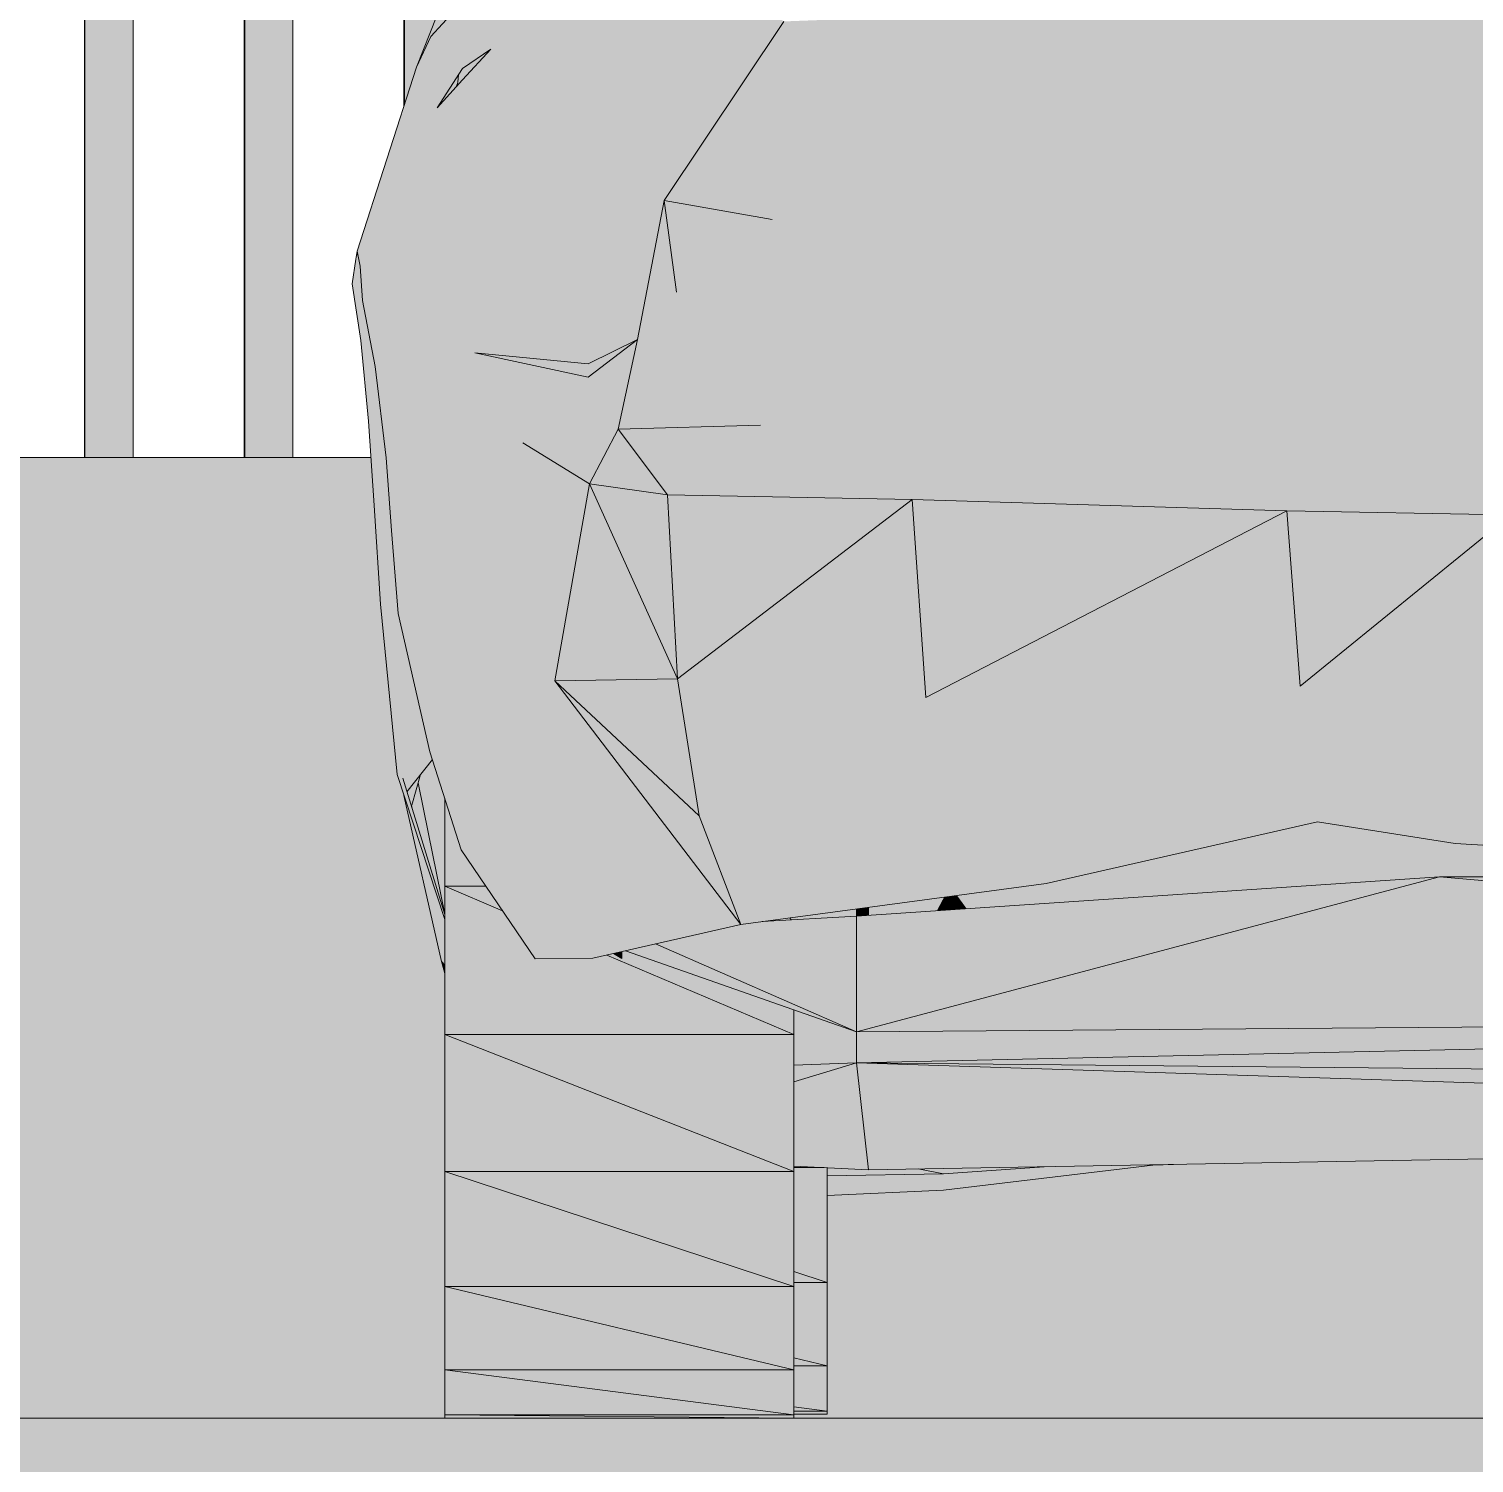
# Model space of a CAD drawing. Header units: millimetres. Extents: x 365175 to 2667127, y -330297 to -162108.
# Drawn here: x 2308811 to 2309713, y -323962 to -323066 of the extents above; entities that cross this region are included whole.
import ezdxf

# ---------------------------------------------------------------- set-up
doc = ezdxf.new("R2010")
doc.units = ezdxf.units.MM
doc.header["$MEASUREMENT"] = 0
for name, color, linetype in [('Cars', 7, 'Continuous'), ('Structure - Murs extérieurs', 7, 'Continuous'), ('TopoAlt', 7, 'Continuous')]:
    doc.layers.add(name, color=color, linetype=linetype)

# ---------------------------------------------------------------- blocks, each defined once
blk = doc.blocks.new('Élément de coupe_1405_4', base_point=(2775447.68, -323933.55))
at = {"layer": 'TopoAlt', "linetype": 'Continuous', "lineweight": 0, "true_color": 0x000000}
for points in [[(2308530.83, -323649.33), (2308512.3, -323690.08), (2308512.3, -323933.55), (2309070.42, -323933.55), (2309070.42, -323655.81), (2309068.34, -323648.32), (2309044.9, -323544.66), (2309044.89, -323544.48), (2309040.66, -323531.62), (2309030.31, -323425.05), (2309026.25, -323363.54), (2309024.2, -323333.55), (2308572.63, -323333.55), (2308569.77, -323373.13), (2308565.25, -323431.31), (2308553.45, -323532.65), (2308552.53, -323535.32), (2308556.29, -323545.46)], [(2309053.71, -323536.85), (2309060.13, -323568.54), (2309070.35, -323618.79), (2309070.42, -323619.04), (2309070.42, -323546.43), (2309062.66, -323522.1), (2309055.17, -323531.61)], [(2309288.42, -323931.14), (2309288.42, -323933.55), (2310695.36, -323933.55), (2310695.36, -323931.14), (2310683.28, -323931.14), (2310683.28, -323795.45), (2310609.58, -323791.95), (2310478.73, -323776.13), (2310317.65, -323769.71), (2309996.35, -323769.9), (2309975.27, -323770.15), (2309806.95, -323770.19), (2309525.61, -323775.12), (2309512.81, -323775.57), (2309381.96, -323791.23), (2309309.31, -323794.6), (2309309.31, -323931.14)], [(2309309.31, -323931.14), (2309288.42, -323931.14), (2309288.42, -323933.55), (2310315.18, -323933.55), (2310291.35, -323919.92), (2310207.63, -323894.06), (2310042.08, -323858.72), (2309983.08, -323835), (2309963.13, -323834.13), (2309962.72, -323833.77), (2309834.15, -323770.18), (2309806.95, -323770.19), (2309525.61, -323775.12), (2309512.81, -323775.57), (2309381.96, -323791.23), (2309309.31, -323794.6)], [(2308938.51, -323933.55), (2309070.42, -323933.55), (2309070.42, -323867.67)]]:
    blk.add_hatch(color=18, dxfattribs=at).paths.add_polyline_path(points)
at = {"layer": 'TopoAlt', "color": 190, "linetype": 'Continuous', "lineweight": 5, "true_color": 0x8002ff}
blk.add_line((2309024.2, -323333.55), (2308572.63, -323333.55), dxfattribs=at)
blk = doc.blocks.new('Élément de coupe_1455_4', base_point=(2775447.68, -323933.55))
at = {"layer": 'Structure - Murs extérieurs', "linetype": 'Continuous', "lineweight": 0, "true_color": 0x000000}
for points in [[(2306310.59, -323933.55), (2306310.59, -324033.55), (2311122.13, -324033.55), (2311122.13, -323933.55)], [(2308664.57, -324018.37), (2308650.46, -324033.55), (2310518.78, -324033.55), (2310524.75, -323935.06), (2310524.52, -323933.55), (2308803.71, -323933.55), (2308758.68, -323952.55)]]:
    blk.add_hatch(color=18, dxfattribs=at).paths.add_polyline_path(points)
at = {"layer": 'Structure - Murs extérieurs', "color": 7, "linetype": 'Continuous', "lineweight": 5}
for p, q in [((2309070.42, -323933.55), (2308512.3, -323933.55)), ((2310695.36, -323933.55), (2309288.42, -323933.55))]:
    blk.add_line(p, q, dxfattribs=at)
blk = doc.blocks.new('Élément de coupe_1475_4', base_point=(2775447.68, -323933.55))
at = {"linetype": 'Continuous', "lineweight": 0, "true_color": 0x000000}
for points in [[(2309045.14, -322353.55), (2309044.81, -322353.55), (2309044.81, -322715.13), (2309045.14, -322715.15)], [(2309045.14, -322353.55), (2309044.81, -322353.55), (2309044.81, -322715.13), (2309045.14, -322715.15)], [(2309075.14, -322353.55), (2309045.14, -322353.55), (2309045.14, -322715.15), (2309071.34, -322716.47), (2309071.71, -322717.18), (2309071.8, -322717.36), (2309075.14, -322717.56)], [(2309044.81, -323114.32), (2309045.14, -323113.3), (2309045.14, -322866.51), (2309044.81, -322866.37)], [(2309044.81, -323114.32), (2309045.14, -323113.3), (2309045.14, -322866.51), (2309044.81, -322866.37)], [(2309045.14, -322866.51), (2309045.14, -323113.3), (2309052.69, -323089.79), (2309065.94, -323056.19), (2309075.14, -322974.73), (2309075.14, -322876.39), (2309069.66, -322876.9)]]:
    blk.add_hatch(color=18, dxfattribs=at).paths.add_polyline_path(points)
at = {"color": 18, "linetype": 'Continuous', "lineweight": 5, "true_color": 0x330000}
for p, q in [((2309044.81, -322353.55), (2309045.14, -322353.55)), ((2309044.81, -322715.13), (2309044.81, -322353.55)), ((2309045.14, -322353.55), (2309075.14, -322353.55)), ((2309045.14, -322715.15), (2309045.14, -322353.55)), ((2309075.14, -322717.56), (2309075.14, -322353.55)), ((2309044.81, -323114.32), (2309044.81, -322866.37)), ((2309045.14, -323113.3), (2309045.14, -322866.51)), ((2309075.14, -322974.73), (2309075.14, -322876.39))]:
    blk.add_line(p, q, dxfattribs=at)
blk = doc.blocks.new('Élément de coupe_1476_4', base_point=(2775447.68, -323933.55))
at = {"linetype": 'Continuous', "lineweight": 0, "true_color": 0x000000}
for points in [[(2308945.38, -322353.55), (2308945.06, -322353.55), (2308945.06, -322717.06), (2308945.38, -322717.03)], [(2308945.38, -322353.55), (2308945.06, -322353.55), (2308945.06, -322717.06), (2308945.38, -322717.03)], [(2308975.38, -322353.55), (2308945.38, -322353.55), (2308945.38, -322717.03), (2308975.38, -322713.75)], [(2308945.38, -322829.54), (2308945.06, -322829.44), (2308945.06, -323333.55), (2308945.38, -323333.55)], [(2308945.38, -322829.54), (2308945.06, -322829.44), (2308945.06, -323333.55), (2308945.38, -323333.55)], [(2308975.38, -322838.53), (2308945.38, -322829.54), (2308945.38, -323333.55), (2308975.38, -323333.55)]]:
    blk.add_hatch(color=18, dxfattribs=at).paths.add_polyline_path(points)
at = {"color": 18, "linetype": 'Continuous', "lineweight": 5, "true_color": 0x330000}
for p, q in [((2308945.06, -322353.55), (2308945.38, -322353.55)), ((2308945.06, -322717.06), (2308945.06, -322353.55)), ((2308945.38, -322353.55), (2308975.38, -322353.55)), ((2308945.38, -322717.03), (2308945.38, -322353.55)), ((2308975.38, -322713.75), (2308975.38, -322353.55)), ((2308945.06, -323333.55), (2308945.06, -322829.44)), ((2308945.38, -323333.55), (2308945.38, -322829.54)), ((2308975.38, -323333.55), (2308975.38, -322838.53))]:
    blk.add_line(p, q, dxfattribs=at)
blk = doc.blocks.new('Élément de coupe_1477_4', base_point=(2775447.68, -323933.55))
at = {"linetype": 'Continuous', "lineweight": 0, "true_color": 0x000000}
for points in [[(2308845.3, -322353.55), (2308845.3, -323333.55), (2308845.63, -323333.55), (2308845.63, -322353.55)], [(2308845.3, -322353.55), (2308845.3, -323333.55), (2308845.63, -323333.55), (2308845.63, -322353.55)], [(2308845.63, -322353.55), (2308845.63, -323333.55), (2308875.63, -323333.55), (2308875.63, -322353.55)]]:
    blk.add_hatch(color=18, dxfattribs=at).paths.add_polyline_path(points)
at = {"color": 18, "linetype": 'Continuous', "lineweight": 5, "true_color": 0x330000}
for p, q in [((2308845.3, -322353.55), (2308845.63, -322353.55)), ((2308845.3, -323333.55), (2308845.3, -322353.55)), ((2308845.63, -322353.55), (2308875.63, -322353.55)), ((2308845.63, -323333.55), (2308845.63, -322353.55)), ((2308875.63, -323333.55), (2308875.63, -322353.55))]:
    blk.add_line(p, q, dxfattribs=at)
blk = doc.blocks.new('Élément de coupe_1486_4', base_point=(2775447.68, -323933.55))
at = {"layer": 'Cars', "linetype": 'Continuous', "lineweight": 0, "true_color": 0x000000}
for points in [[(2309087.72, -323000.89), (2309052.69, -323089.79), (2309061.65, -323070.49), (2309126.36, -322999.31)], [(2309087.72, -323000.89), (2309052.69, -323089.79), (2309061.65, -323070.49), (2309126.36, -322999.31)], [(2309126.36, -322999.31), (2309061.65, -323070.49), (2309146.77, -323033.15)], [(2309126.36, -322999.31), (2309061.65, -323070.49), (2309146.77, -323033.15)], [(2309224.32, -323022.93), (2309146.77, -323033.15), (2309130.25, -323076.23)], [(2309224.32, -323022.93), (2309146.77, -323033.15), (2309130.25, -323076.23)], [(2309170.49, -323111.3), (2309224.32, -323022.93), (2309130.25, -323076.23)], [(2309170.49, -323111.3), (2309224.32, -323022.93), (2309130.25, -323076.23)], [(2309207.49, -323172.99), (2309224.32, -323022.93), (2309170.49, -323111.3)], [(2309207.49, -323172.99), (2309224.32, -323022.93), (2309170.49, -323111.3)], [(2309224.32, -323022.93), (2309207.49, -323172.99), (2309282.27, -323061.14)], [(2309224.32, -323022.93), (2309207.49, -323172.99), (2309282.27, -323061.14)], [(2309099.14, -323078.57), (2309146.77, -323033.15), (2309061.65, -323070.49)], [(2309099.14, -323078.57), (2309146.77, -323033.15), (2309061.65, -323070.49)], [(2309099.14, -323078.57), (2309130.25, -323076.23), (2309146.77, -323033.15)], [(2309099.14, -323078.57), (2309130.25, -323076.23), (2309146.77, -323033.15)], [(2309995.77, -323033.72), (2309282.27, -323061.14), (2309995.77, -323160.98)], [(2309995.77, -323033.72), (2309282.27, -323061.14), (2309995.77, -323160.98)], [(2309274.97, -323184.91), (2309282.27, -323061.14), (2309207.49, -323172.99)], [(2309274.97, -323184.91), (2309282.27, -323061.14), (2309207.49, -323172.99)], [(2309274.97, -323184.91), (2309995.77, -323160.98), (2309282.27, -323061.14)], [(2309274.97, -323184.91), (2309995.77, -323160.98), (2309282.27, -323061.14)], [(2309061.65, -323070.49), (2309052.69, -323089.79), (2309015.76, -323204.71)], [(2309061.65, -323070.49), (2309052.69, -323089.79), (2309015.76, -323204.71)], [(2309017.56, -323213.97), (2309061.65, -323070.49), (2309015.76, -323204.71)], [(2309017.56, -323213.97), (2309061.65, -323070.49), (2309015.76, -323204.71)], [(2309018.95, -323235.43), (2309061.65, -323070.49), (2309017.56, -323213.97)], [(2309018.95, -323235.43), (2309061.65, -323070.49), (2309017.56, -323213.97)], [(2309018.95, -323235.43), (2309065.6, -323115.17), (2309061.65, -323070.49)], [(2309018.95, -323235.43), (2309065.6, -323115.17), (2309061.65, -323070.49)], [(2309065.6, -323115.17), (2309081.5, -323090.51), (2309061.65, -323070.49)], [(2309065.6, -323115.17), (2309081.5, -323090.51), (2309061.65, -323070.49)], [(2309081.5, -323090.51), (2309099.14, -323078.57), (2309061.65, -323070.49)], [(2309081.5, -323090.51), (2309099.14, -323078.57), (2309061.65, -323070.49)], [(2309170.49, -323111.3), (2309130.25, -323076.23), (2309055.88, -323200.89)], [(2309170.49, -323111.3), (2309130.25, -323076.23), (2309055.88, -323200.89)], [(2309055.88, -323200.89), (2309130.25, -323076.23), (2309058.01, -323157.61)], [(2309055.88, -323200.89), (2309130.25, -323076.23), (2309058.01, -323157.61)], [(2309065.6, -323115.17), (2309058.01, -323157.61), (2309130.25, -323076.23)], [(2309065.6, -323115.17), (2309058.01, -323157.61), (2309130.25, -323076.23)], [(2309065.6, -323115.17), (2309130.25, -323076.23), (2309081.5, -323097.65)], [(2309065.6, -323115.17), (2309130.25, -323076.23), (2309081.5, -323097.65)], [(2309077.92, -323101.6), (2309081.5, -323097.65), (2309099.14, -323078.57), (2309081.5, -323090.51), (2309078.9, -323094.55), (2309078.47, -323099.05)], [(2309077.92, -323101.6), (2309081.5, -323097.65), (2309099.14, -323078.57), (2309081.5, -323090.51), (2309078.9, -323094.55), (2309078.47, -323099.05)], [(2309099.14, -323078.57), (2309081.5, -323097.65), (2309130.25, -323076.23)], [(2309099.14, -323078.57), (2309081.5, -323097.65), (2309130.25, -323076.23)], [(2309065.6, -323115.17), (2309076.73, -323102.91), (2309078.47, -323099.05), (2309078.9, -323094.55)], [(2309065.6, -323115.17), (2309076.73, -323102.91), (2309078.47, -323099.05), (2309078.9, -323094.55)], [(2309076.73, -323102.91), (2309077.92, -323101.6), (2309078.47, -323099.05)], [(2309076.73, -323102.91), (2309077.92, -323101.6), (2309078.47, -323099.05)], [(2309018.95, -323235.43), (2309026.83, -323276.65), (2309065.6, -323115.17)], [(2309018.95, -323235.43), (2309026.83, -323276.65), (2309065.6, -323115.17)], [(2309065.6, -323115.17), (2309026.83, -323276.65), (2309058.01, -323157.61)], [(2309065.6, -323115.17), (2309026.83, -323276.65), (2309058.01, -323157.61)], [(2309055.88, -323200.89), (2309089.11, -323268.15), (2309170.49, -323111.3)], [(2309055.88, -323200.89), (2309089.11, -323268.15), (2309170.49, -323111.3)], [(2309207.49, -323172.99), (2309170.49, -323111.3), (2309089.11, -323268.15)], [(2309207.49, -323172.99), (2309170.49, -323111.3), (2309089.11, -323268.15)], [(2309055.88, -323200.89), (2309058.01, -323157.61), (2309026.83, -323276.65)], [(2309055.88, -323200.89), (2309058.01, -323157.61), (2309026.83, -323276.65)], [(2309997.92, -323317.22), (2309995.77, -323160.98), (2309267.62, -323313.24)], [(2309997.92, -323317.22), (2309995.77, -323160.98), (2309267.62, -323313.24)], [(2309267.62, -323313.24), (2309995.77, -323160.98), (2309274.97, -323184.91)], [(2309267.62, -323313.24), (2309995.77, -323160.98), (2309274.97, -323184.91)], [(2309089.11, -323268.15), (2309159.98, -323274.94), (2309207.49, -323172.99)], [(2309089.11, -323268.15), (2309159.98, -323274.94), (2309207.49, -323172.99)], [(2309159.98, -323274.94), (2309190.78, -323259.88), (2309207.49, -323172.99)], [(2309159.98, -323274.94), (2309190.78, -323259.88), (2309207.49, -323172.99)], [(2309215.08, -323230.17), (2309207.49, -323172.99), (2309190.78, -323259.88)], [(2309215.08, -323230.17), (2309207.49, -323172.99), (2309190.78, -323259.88)], [(2309207.49, -323172.99), (2309215.08, -323230.17), (2309274.97, -323184.91)], [(2309207.49, -323172.99), (2309215.08, -323230.17), (2309274.97, -323184.91)], [(2309267.62, -323313.24), (2309274.97, -323184.91), (2309215.08, -323230.17)], [(2309267.62, -323313.24), (2309274.97, -323184.91), (2309215.08, -323230.17)], [(2309012.56, -323225.08), (2309016.89, -323210.5), (2309016.02, -323206.03), (2309014.88, -323209.63)], [(2309012.56, -323225.08), (2309016.89, -323210.5), (2309016.02, -323206.03), (2309014.88, -323209.63)], [(2309014.88, -323209.63), (2309016.02, -323206.03), (2309015.76, -323204.71)], [(2309014.88, -323209.63), (2309016.02, -323206.03), (2309015.76, -323204.71)], [(2309033.69, -323333.73), (2309055.88, -323200.89), (2309026.83, -323276.65)], [(2309033.69, -323333.73), (2309055.88, -323200.89), (2309026.83, -323276.65)], [(2309033.69, -323333.73), (2309056.11, -323316.03), (2309055.88, -323200.89)], [(2309033.69, -323333.73), (2309056.11, -323316.03), (2309055.88, -323200.89)], [(2309089.11, -323268.15), (2309055.88, -323200.89), (2309056.11, -323316.03)], [(2309089.11, -323268.15), (2309055.88, -323200.89), (2309056.11, -323316.03)], [(2309016.89, -323210.5), (2309012.56, -323225.08), (2309017.75, -323216.84), (2309017.56, -323213.97)], [(2309016.89, -323210.5), (2309012.56, -323225.08), (2309017.75, -323216.84), (2309017.56, -323213.97)], [(2309017.75, -323216.84), (2309012.56, -323225.08), (2309017.9, -323260.49), (2309021.51, -323248.8), (2309018.95, -323235.43)], [(2309017.75, -323216.84), (2309012.56, -323225.08), (2309017.9, -323260.49), (2309021.51, -323248.8), (2309018.95, -323235.43)], [(2309215.08, -323230.17), (2309190.78, -323259.88), (2309267.62, -323313.24)], [(2309215.08, -323230.17), (2309190.78, -323259.88), (2309267.62, -323313.24)], [(2309017.9, -323260.49), (2309022.64, -323310.9), (2309027.38, -323281.22), (2309026.83, -323276.65), (2309021.51, -323248.8)], [(2309017.9, -323260.49), (2309022.64, -323310.9), (2309027.38, -323281.22), (2309026.83, -323276.65), (2309021.51, -323248.8)], [(2309159.98, -323274.94), (2309089.11, -323268.15), (2309159.98, -323283.38), (2309190.78, -323259.88)], [(2309159.98, -323274.94), (2309089.11, -323268.15), (2309159.98, -323283.38), (2309190.78, -323259.88)], [(2309178.81, -323315.8), (2309190.78, -323259.88), (2309159.98, -323283.38)], [(2309178.81, -323315.8), (2309190.78, -323259.88), (2309159.98, -323283.38)], [(2309267.62, -323313.24), (2309190.78, -323259.88), (2309178.81, -323315.8)], [(2309267.62, -323313.24), (2309190.78, -323259.88), (2309178.81, -323315.8)], [(2309119.22, -323324.31), (2309089.11, -323268.15), (2309056.11, -323316.03)], [(2309119.22, -323324.31), (2309089.11, -323268.15), (2309056.11, -323316.03)], [(2309089.11, -323268.15), (2309119.22, -323324.31), (2309159.98, -323283.38)], [(2309089.11, -323268.15), (2309119.22, -323324.31), (2309159.98, -323283.38)], [(2309022.64, -323310.9), (2309028.9, -323293.8), (2309027.38, -323281.22)], [(2309022.64, -323310.9), (2309028.9, -323293.8), (2309027.38, -323281.22)], [(2309178.81, -323315.8), (2309159.98, -323283.38), (2309119.22, -323324.31)], [(2309178.81, -323315.8), (2309159.98, -323283.38), (2309119.22, -323324.31)], [(2309022.64, -323310.9), (2309026.25, -323363.54), (2309032.75, -323325.91), (2309028.9, -323293.8)], [(2309022.64, -323310.9), (2309026.25, -323363.54), (2309032.75, -323325.91), (2309028.9, -323293.8)], [(2309178.81, -323315.8), (2309119.22, -323324.31), (2309160.78, -323349.96)], [(2309178.81, -323315.8), (2309119.22, -323324.31), (2309160.78, -323349.96)], [(2309178.81, -323315.8), (2309160.78, -323349.96), (2309209.58, -323356.78)], [(2309178.81, -323315.8), (2309160.78, -323349.96), (2309209.58, -323356.78)], [(2309267.62, -323313.24), (2309178.81, -323315.8), (2309209.58, -323356.78)], [(2309267.62, -323313.24), (2309178.81, -323315.8), (2309209.58, -323356.78)], [(2309267.62, -323313.24), (2309209.58, -323356.78), (2309362.31, -323359.69)], [(2309267.62, -323313.24), (2309209.58, -323356.78), (2309362.31, -323359.69)], [(2309267.62, -323313.24), (2309362.31, -323359.69), (2309997.92, -323317.22)], [(2309267.62, -323313.24), (2309362.31, -323359.69), (2309997.92, -323317.22)], [(2309033.69, -323333.73), (2309037.13, -323379.09), (2309056.11, -323316.03)], [(2309033.69, -323333.73), (2309037.13, -323379.09), (2309056.11, -323316.03)], [(2309056.11, -323316.03), (2309037.13, -323379.09), (2309087.32, -323480.89)], [(2309056.11, -323316.03), (2309037.13, -323379.09), (2309087.32, -323480.89)], [(2309056.11, -323316.03), (2309087.32, -323480.89), (2309119.22, -323324.31)], [(2309056.11, -323316.03), (2309087.32, -323480.89), (2309119.22, -323324.31)], [(2309139.22, -323473.11), (2309119.22, -323324.31), (2309087.32, -323480.89)], [(2309139.22, -323473.11), (2309119.22, -323324.31), (2309087.32, -323480.89)], [(2309160.78, -323349.96), (2309119.22, -323324.31), (2309139.22, -323473.11)], [(2309160.78, -323349.96), (2309119.22, -323324.31), (2309139.22, -323473.11)], [(2309362.31, -323359.69), (2309596.47, -323366.76), (2309997.92, -323317.22)], [(2309362.31, -323359.69), (2309596.47, -323366.76), (2309997.92, -323317.22)], [(2309596.47, -323366.76), (2309736.34, -323369.44), (2309997.92, -323317.22)], [(2309596.47, -323366.76), (2309736.34, -323369.44), (2309997.92, -323317.22)], [(2309032.75, -323325.91), (2309026.25, -323363.54), (2309030.31, -323425.05), (2309035.94, -323363.34), (2309033.69, -323333.73)], [(2309032.75, -323325.91), (2309026.25, -323363.54), (2309030.31, -323425.05), (2309035.94, -323363.34), (2309033.69, -323333.73)], [(2309139.22, -323473.11), (2309215.87, -323471.75), (2309160.78, -323349.96)], [(2309139.22, -323473.11), (2309215.87, -323471.75), (2309160.78, -323349.96)], [(2309209.58, -323356.78), (2309160.78, -323349.96), (2309215.87, -323471.75)], [(2309209.58, -323356.78), (2309160.78, -323349.96), (2309215.87, -323471.75)], [(2309209.58, -323356.78), (2309215.87, -323471.75), (2309362.31, -323359.69)], [(2309209.58, -323356.78), (2309215.87, -323471.75), (2309362.31, -323359.69)], [(2309370.97, -323483.48), (2309362.31, -323359.69), (2309215.87, -323471.75)], [(2309370.97, -323483.48), (2309362.31, -323359.69), (2309215.87, -323471.75)], [(2309362.31, -323359.69), (2309370.97, -323483.48), (2309596.47, -323366.76)], [(2309362.31, -323359.69), (2309370.97, -323483.48), (2309596.47, -323366.76)], [(2309030.31, -323425.05), (2309045.08, -323447.2), (2309041.36, -323430.97), (2309037.13, -323379.09), (2309035.94, -323363.34)], [(2309030.31, -323425.05), (2309045.08, -323447.2), (2309041.36, -323430.97), (2309037.13, -323379.09), (2309035.94, -323363.34)], [(2309370.97, -323483.48), (2309604.79, -323476.38), (2309596.47, -323366.76)], [(2309370.97, -323483.48), (2309604.79, -323476.38), (2309596.47, -323366.76)], [(2309596.47, -323366.76), (2309604.79, -323476.38), (2309736.34, -323369.44)], [(2309596.47, -323366.76), (2309604.79, -323476.38), (2309736.34, -323369.44)], [(2309736.34, -323369.44), (2309604.79, -323476.38), (2309740.08, -323485.31)], [(2309736.34, -323369.44), (2309604.79, -323476.38), (2309740.08, -323485.31)], [(2309037.13, -323379.09), (2309041.36, -323430.97), (2309087.32, -323480.89)], [(2309037.13, -323379.09), (2309041.36, -323430.97), (2309087.32, -323480.89)], [(2309030.31, -323425.05), (2309040.66, -323531.62), (2309058.25, -323504.68), (2309045.08, -323447.2)], [(2309030.31, -323425.05), (2309040.66, -323531.62), (2309058.25, -323504.68), (2309045.08, -323447.2)], [(2309087.32, -323480.89), (2309041.36, -323430.97), (2309061.16, -323517.39)], [(2309087.32, -323480.89), (2309041.36, -323430.97), (2309061.16, -323517.39)], [(2309139.22, -323473.11), (2309087.32, -323480.89), (2309162.8, -323646.31)], [(2309139.22, -323473.11), (2309087.32, -323480.89), (2309162.8, -323646.31)], [(2309215.87, -323471.75), (2309139.22, -323473.11), (2309229.37, -323557.36)], [(2309215.87, -323471.75), (2309139.22, -323473.11), (2309229.37, -323557.36)], [(2309162.8, -323646.31), (2309255.26, -323625.15), (2309139.22, -323473.11)], [(2309162.8, -323646.31), (2309255.26, -323625.15), (2309139.22, -323473.11)], [(2309255.26, -323625.15), (2309229.37, -323557.36), (2309139.22, -323473.11)], [(2309255.26, -323625.15), (2309229.37, -323557.36), (2309139.22, -323473.11)], [(2309215.87, -323471.75), (2309229.37, -323557.36), (2309370.97, -323483.48)], [(2309215.87, -323471.75), (2309229.37, -323557.36), (2309370.97, -323483.48)], [(2309370.97, -323483.48), (2309446.15, -323599.57), (2309604.79, -323476.38)], [(2309370.97, -323483.48), (2309446.15, -323599.57), (2309604.79, -323476.38)], [(2309604.79, -323476.38), (2309446.15, -323599.57), (2309615.67, -323561.08)], [(2309604.79, -323476.38), (2309446.15, -323599.57), (2309615.67, -323561.08)], [(2309701.57, -323574.73), (2309604.79, -323476.38), (2309615.67, -323561.08)], [(2309701.57, -323574.73), (2309604.79, -323476.38), (2309615.67, -323561.08)], [(2309604.79, -323476.38), (2309701.57, -323574.73), (2309740.08, -323485.31)], [(2309604.79, -323476.38), (2309701.57, -323574.73), (2309740.08, -323485.31)], [(2309061.16, -323517.39), (2309080.71, -323578.7), (2309087.32, -323480.89)], [(2309061.16, -323517.39), (2309080.71, -323578.7), (2309087.32, -323480.89)], [(2309126.89, -323646.72), (2309087.32, -323480.89), (2309080.71, -323578.7)], [(2309126.89, -323646.72), (2309087.32, -323480.89), (2309080.71, -323578.7)], [(2309126.89, -323646.72), (2309162.8, -323646.31), (2309087.32, -323480.89)], [(2309126.89, -323646.72), (2309162.8, -323646.31), (2309087.32, -323480.89)], [(2309446.15, -323599.57), (2309370.97, -323483.48), (2309229.37, -323557.36)], [(2309446.15, -323599.57), (2309370.97, -323483.48), (2309229.37, -323557.36)], [(2309701.57, -323574.73), (2309995.77, -323591.99), (2309740.08, -323485.31)], [(2309701.57, -323574.73), (2309995.77, -323591.99), (2309740.08, -323485.31)], [(2309040.66, -323531.62), (2309044.14, -323533.78), (2309058.82, -323507.16), (2309058.25, -323504.68)], [(2309040.66, -323531.62), (2309044.14, -323533.78), (2309058.82, -323507.16), (2309058.25, -323504.68)], [(2309058.82, -323507.16), (2309044.14, -323533.78), (2309046.43, -323541.18), (2309059.67, -323510.86)], [(2309058.82, -323507.16), (2309044.14, -323533.78), (2309046.43, -323541.18), (2309059.67, -323510.86)], [(2309059.67, -323510.86), (2309046.43, -323541.18), (2309046.77, -323542.29), (2309062.66, -323522.09), (2309061.16, -323517.39)], [(2309059.67, -323510.86), (2309046.43, -323541.18), (2309046.77, -323542.29), (2309062.66, -323522.09), (2309061.16, -323517.39)], [(2309044.14, -323533.78), (2309040.66, -323531.62), (2309070.42, -323622.13), (2309070.42, -323619.04)], [(2309044.14, -323533.78), (2309040.66, -323531.62), (2309070.42, -323622.13), (2309070.42, -323619.04)], [(2309055.17, -323531.61), (2309046.77, -323542.29), (2309049.04, -323549.65), (2309049.85, -323550.64)], [(2309055.17, -323531.61), (2309046.77, -323542.29), (2309049.04, -323549.65), (2309049.85, -323550.64)], [(2309049.85, -323550.64), (2309051.13, -323556.44), (2309062.03, -323591.82), (2309052.42, -323541.45)], [(2309049.85, -323550.64), (2309051.13, -323556.44), (2309062.03, -323591.82), (2309052.42, -323541.45)], [(2309053.15, -323538.87), (2309052.42, -323541.45), (2309062.03, -323591.82), (2309069.67, -323616.59)], [(2309053.15, -323538.87), (2309052.42, -323541.45), (2309062.03, -323591.82), (2309069.67, -323616.59)], [(2309053.15, -323538.87), (2309069.67, -323616.59), (2309070.35, -323618.79), (2309060.13, -323568.54), (2309053.39, -323537.98)], [(2309053.15, -323538.87), (2309069.67, -323616.59), (2309070.35, -323618.79), (2309060.13, -323568.54), (2309053.39, -323537.98)], [(2309053.39, -323537.98), (2309060.13, -323568.54), (2309053.71, -323536.85)], [(2309053.39, -323537.98), (2309060.13, -323568.54), (2309053.71, -323536.85)], [(2309044.89, -323544.48), (2309044.9, -323544.66), (2309068.34, -323648.32), (2309049.12, -323557.35)], [(2309044.89, -323544.48), (2309044.9, -323544.66), (2309068.34, -323648.32), (2309049.12, -323557.35)], [(2309049.04, -323549.65), (2309050.67, -323554.96), (2309049.85, -323550.64)], [(2309049.04, -323549.65), (2309050.67, -323554.96), (2309049.85, -323550.64)], [(2309070.42, -323601.38), (2309096.11, -323601.38), (2309080.71, -323578.7), (2309070.42, -323546.43)], [(2309070.42, -323601.38), (2309096.11, -323601.38), (2309080.71, -323578.7), (2309070.42, -323546.43)], [(2309070.42, -323622.13), (2309049.12, -323557.35), (2309068.34, -323648.32), (2309070.42, -323650.74)], [(2309070.42, -323622.13), (2309049.12, -323557.35), (2309068.34, -323648.32), (2309070.42, -323650.74)], [(2309051.13, -323556.44), (2309049.85, -323550.64), (2309050.67, -323554.96)], [(2309051.13, -323556.44), (2309049.85, -323550.64), (2309050.67, -323554.96)], [(2309255.26, -323625.15), (2309446.15, -323599.57), (2309229.37, -323557.36)], [(2309255.26, -323625.15), (2309446.15, -323599.57), (2309229.37, -323557.36)], [(2309592.49, -323566.34), (2309532.17, -323580.04), (2309551.24, -323604.72), (2309685.78, -323572.22), (2309644.52, -323565.66)], [(2309592.49, -323566.34), (2309532.17, -323580.04), (2309551.24, -323604.72), (2309685.78, -323572.22), (2309644.52, -323565.66)], [(2309592.49, -323566.34), (2309644.52, -323565.66), (2309615.67, -323561.08)], [(2309592.49, -323566.34), (2309644.52, -323565.66), (2309615.67, -323561.08)], [(2309551.24, -323604.72), (2309555.71, -323604.69), (2309691.88, -323595.48), (2309739.67, -323595.36), (2309725.33, -323576.12), (2309701.57, -323574.73), (2309685.78, -323572.22)], [(2309551.24, -323604.72), (2309555.71, -323604.69), (2309691.88, -323595.48), (2309739.67, -323595.36), (2309725.33, -323576.12), (2309701.57, -323574.73), (2309685.78, -323572.22)], [(2309496.35, -323588.17), (2309551.24, -323604.72), (2309532.17, -323580.04)], [(2309496.35, -323588.17), (2309551.24, -323604.72), (2309532.17, -323580.04)], [(2309327.69, -323692.27), (2309691.88, -323595.48), (2309327.69, -323620.1)], [(2309327.69, -323692.27), (2309691.88, -323595.48), (2309327.69, -323620.1)], [(2309327.69, -323692.27), (2310668.35, -323682.24), (2309691.88, -323595.48)], [(2309327.69, -323692.27), (2310668.35, -323682.24), (2309691.88, -323595.48)], [(2309446.15, -323599.57), (2309427.9, -323602.02), (2309551.24, -323604.72), (2309496.35, -323588.17)], [(2309446.15, -323599.57), (2309427.9, -323602.02), (2309551.24, -323604.72), (2309496.35, -323588.17)], [(2309691.88, -323595.48), (2310668.35, -323682.24), (2310289.98, -323594.01)], [(2309691.88, -323595.48), (2310668.35, -323682.24), (2310289.98, -323594.01)], [(2309106.51, -323616.7), (2309070.42, -323601.38), (2309070.42, -323693.91), (2309288.42, -323693.91), (2309171.56, -323644.31), (2309162.8, -323646.31), (2309126.89, -323646.72)], [(2309106.51, -323616.7), (2309070.42, -323601.38), (2309070.42, -323693.91), (2309288.42, -323693.91), (2309171.56, -323644.31), (2309162.8, -323646.31), (2309126.89, -323646.72)], [(2309070.42, -323601.38), (2309106.51, -323616.7), (2309096.11, -323601.38)], [(2309070.42, -323601.38), (2309106.51, -323616.7), (2309096.11, -323601.38)], [(2309390.39, -323607.04), (2309396.5, -323615.45), (2309551.18, -323604.99), (2309551.24, -323604.72), (2309427.9, -323602.02)], [(2309390.39, -323607.04), (2309396.5, -323615.45), (2309551.18, -323604.99), (2309551.24, -323604.72), (2309427.9, -323602.02)], [(2309551.24, -323604.72), (2309551.18, -323604.99), (2309551.54, -323604.97)], [(2309551.24, -323604.72), (2309551.18, -323604.99), (2309551.54, -323604.97)], [(2309555.71, -323604.69), (2309551.24, -323604.72), (2309551.54, -323604.97)], [(2309555.71, -323604.69), (2309551.24, -323604.72), (2309551.54, -323604.97)], [(2309382.35, -323608.12), (2309335.08, -323614.45), (2309335.08, -323619.6), (2309377.8, -323616.71)], [(2309382.35, -323608.12), (2309335.08, -323614.45), (2309335.08, -323619.6), (2309377.8, -323616.71)], [(2309382.35, -323608.12), (2309377.8, -323616.71), (2309385.75, -323616.18), (2309385.93, -323607.64)], [(2309382.35, -323608.12), (2309377.8, -323616.71), (2309385.75, -323616.18), (2309385.93, -323607.64)], [(2309385.93, -323607.64), (2309385.75, -323616.18), (2309396.5, -323615.45), (2309390.39, -323607.04)], [(2309385.93, -323607.64), (2309385.75, -323616.18), (2309396.5, -323615.45), (2309390.39, -323607.04)], [(2309201.99, -323637.34), (2309327.69, -323692.27), (2309327.69, -323620.1), (2309268.58, -323623.37), (2309255.26, -323625.15)], [(2309201.99, -323637.34), (2309327.69, -323692.27), (2309327.69, -323620.1), (2309268.58, -323623.37), (2309255.26, -323625.15)], [(2309268.58, -323623.37), (2309286.8, -323622.36), (2309286.02, -323621.03)], [(2309268.58, -323623.37), (2309286.8, -323622.36), (2309286.02, -323621.03)], [(2309327.69, -323615.44), (2309286.02, -323621.03), (2309286.8, -323622.36), (2309327.69, -323620.1)], [(2309327.69, -323615.44), (2309286.02, -323621.03), (2309286.8, -323622.36), (2309327.69, -323620.1)], [(2309335.08, -323614.45), (2309327.69, -323615.44), (2309327.69, -323620.1), (2309335.08, -323619.6)], [(2309335.08, -323614.45), (2309327.69, -323615.44), (2309327.69, -323620.1), (2309335.08, -323619.6)], [(2309201.99, -323637.34), (2309183.35, -323641.61), (2309327.69, -323692.27)], [(2309201.99, -323637.34), (2309183.35, -323641.61), (2309327.69, -323692.27)], [(2309068.34, -323648.32), (2309070.42, -323655.81), (2309070.42, -323650.74)], [(2309068.34, -323648.32), (2309070.42, -323655.81), (2309070.42, -323650.74)], [(2309175.89, -323643.31), (2309171.56, -323644.31), (2309288.42, -323693.91), (2309288.42, -323678.49), (2309183.35, -323641.61), (2309181.06, -323642.13), (2309181.06, -323646.41)], [(2309175.89, -323643.31), (2309171.56, -323644.31), (2309288.42, -323693.91), (2309288.42, -323678.49), (2309183.35, -323641.61), (2309181.06, -323642.13), (2309181.06, -323646.41)], [(2309175.89, -323643.31), (2309181.06, -323646.41), (2309179.92, -323642.39)], [(2309175.89, -323643.31), (2309181.06, -323646.41), (2309179.92, -323642.39)], [(2309179.92, -323642.39), (2309181.06, -323646.41), (2309181.06, -323642.13)], [(2309179.92, -323642.39), (2309181.06, -323646.41), (2309181.06, -323642.13)], [(2309288.42, -323713.04), (2309327.69, -323711.68), (2309327.69, -323692.27), (2309288.42, -323678.49), (2309288.42, -323693.91)], [(2309288.42, -323713.04), (2309327.69, -323711.68), (2309327.69, -323692.27), (2309288.42, -323678.49), (2309288.42, -323693.91)], [(2309327.69, -323711.68), (2310668.35, -323682.24), (2309327.69, -323692.27)], [(2309327.69, -323711.68), (2310668.35, -323682.24), (2309327.69, -323692.27)], [(2309327.69, -323711.68), (2310668.35, -323724.94), (2310668.35, -323682.24)], [(2309327.69, -323711.68), (2310668.35, -323724.94), (2310668.35, -323682.24)], [(2309070.42, -323779.53), (2309288.42, -323779.53), (2309070.42, -323693.91)], [(2309070.42, -323779.53), (2309288.42, -323779.53), (2309070.42, -323693.91)], [(2309288.42, -323693.91), (2309070.42, -323693.91), (2309288.42, -323779.53)], [(2309288.42, -323693.91), (2309070.42, -323693.91), (2309288.42, -323779.53)], [(2309288.42, -323713.04), (2309288.42, -323723.48), (2309327.69, -323711.68)], [(2309288.42, -323713.04), (2309288.42, -323723.48), (2309327.69, -323711.68)], [(2309288.42, -323776.19), (2309335.08, -323778.46), (2309327.69, -323711.68), (2309288.42, -323723.48)], [(2309288.42, -323776.19), (2309335.08, -323778.46), (2309327.69, -323711.68), (2309288.42, -323723.48)], [(2310668.35, -323724.94), (2309327.69, -323711.68), (2310668.35, -323755.09)], [(2310668.35, -323724.94), (2309327.69, -323711.68), (2310668.35, -323755.09)], [(2310668.35, -323755.09), (2309327.69, -323711.68), (2309335.08, -323778.46)], [(2310668.35, -323755.09), (2309327.69, -323711.68), (2309335.08, -323778.46)], [(2309307.49, -323777.12), (2309288.42, -323776.19), (2309288.42, -323777.12)], [(2309307.49, -323777.12), (2309288.42, -323776.19), (2309288.42, -323777.12)], [(2309381.96, -323791.23), (2309512.81, -323775.57), (2309512.65, -323775.35), (2309444.89, -323776.54), (2309382.18, -323781.05)], [(2309381.96, -323791.23), (2309512.81, -323775.57), (2309512.65, -323775.35), (2309444.89, -323776.54), (2309382.18, -323781.05)], [(2309512.87, -323775.34), (2309512.65, -323775.35), (2309512.81, -323775.57)], [(2309512.87, -323775.34), (2309512.65, -323775.35), (2309512.81, -323775.57)], [(2309512.87, -323775.34), (2309512.81, -323775.57), (2309525.61, -323775.12)], [(2309512.87, -323775.34), (2309512.81, -323775.57), (2309525.61, -323775.12)], [(2309070.42, -323851.31), (2309288.42, -323851.31), (2309070.42, -323779.53)], [(2309070.42, -323851.31), (2309288.42, -323851.31), (2309070.42, -323779.53)], [(2309288.42, -323779.53), (2309070.42, -323779.53), (2309288.42, -323851.31)], [(2309288.42, -323779.53), (2309070.42, -323779.53), (2309288.42, -323851.31)], [(2309288.42, -323842.02), (2309309.31, -323848.9), (2309309.31, -323777.21), (2309307.49, -323777.12), (2309288.42, -323777.12)], [(2309288.42, -323842.02), (2309309.31, -323848.9), (2309309.31, -323777.21), (2309307.49, -323777.12), (2309288.42, -323777.12)], [(2309309.31, -323782.23), (2309381.96, -323781.07), (2309366.08, -323777.92), (2309335.08, -323778.46), (2309309.31, -323777.21)], [(2309309.31, -323782.23), (2309381.96, -323781.07), (2309366.08, -323777.92), (2309335.08, -323778.46), (2309309.31, -323777.21)], [(2309309.31, -323782.23), (2309309.31, -323794.6), (2309381.96, -323791.23), (2309382.18, -323781.05), (2309381.96, -323781.07)], [(2309309.31, -323782.23), (2309309.31, -323794.6), (2309381.96, -323791.23), (2309382.18, -323781.05), (2309381.96, -323781.07)], [(2309444.89, -323776.54), (2309366.08, -323777.92), (2309381.96, -323781.07)], [(2309444.89, -323776.54), (2309366.08, -323777.92), (2309381.96, -323781.07)], [(2309288.42, -323842.02), (2309288.42, -323848.9), (2309309.31, -323848.9)], [(2309288.42, -323842.02), (2309288.42, -323848.9), (2309309.31, -323848.9)], [(2309070.42, -323903.4), (2309288.42, -323903.4), (2309070.42, -323851.31)], [(2309070.42, -323903.4), (2309288.42, -323903.4), (2309070.42, -323851.31)], [(2309288.42, -323851.31), (2309070.42, -323851.31), (2309288.42, -323903.4)], [(2309288.42, -323851.31), (2309070.42, -323851.31), (2309288.42, -323903.4)], [(2309288.42, -323851.31), (2309288.42, -323896), (2309309.31, -323900.99), (2309309.31, -323848.9), (2309288.42, -323848.9)], [(2309288.42, -323851.31), (2309288.42, -323896), (2309309.31, -323900.99), (2309309.31, -323848.9), (2309288.42, -323848.9)], [(2309288.42, -323900.99), (2309309.31, -323900.99), (2309288.42, -323896)], [(2309288.42, -323900.99), (2309309.31, -323900.99), (2309288.42, -323896)], [(2309288.42, -323903.4), (2309288.42, -323926.47), (2309309.31, -323929.17), (2309309.31, -323900.99), (2309288.42, -323900.99)], [(2309288.42, -323903.4), (2309288.42, -323926.47), (2309309.31, -323929.17), (2309309.31, -323900.99), (2309288.42, -323900.99)], [(2309070.42, -323931.57), (2309288.42, -323931.57), (2309070.42, -323903.4)], [(2309070.42, -323931.57), (2309288.42, -323931.57), (2309070.42, -323903.4)], [(2309288.42, -323903.4), (2309070.42, -323903.4), (2309288.42, -323931.57)], [(2309288.42, -323903.4), (2309070.42, -323903.4), (2309288.42, -323931.57)], [(2309288.42, -323926.47), (2309288.42, -323929.17), (2309309.31, -323929.17)], [(2309288.42, -323926.47), (2309288.42, -323929.17), (2309309.31, -323929.17)], [(2309309.31, -323929.17), (2309288.42, -323929.17), (2309288.42, -323930.95), (2309309.31, -323931.14)], [(2309309.31, -323929.17), (2309288.42, -323929.17), (2309288.42, -323930.95), (2309309.31, -323931.14)], [(2309070.42, -323933.55), (2309288.42, -323933.55), (2309070.42, -323931.57)], [(2309070.42, -323933.55), (2309288.42, -323933.55), (2309070.42, -323931.57)], [(2309288.42, -323931.57), (2309070.42, -323931.57), (2309288.42, -323933.55)], [(2309288.42, -323931.57), (2309070.42, -323931.57), (2309288.42, -323933.55)], [(2309288.42, -323930.95), (2309288.42, -323931.14), (2309309.31, -323931.14)], [(2309288.42, -323930.95), (2309288.42, -323931.14), (2309309.31, -323931.14)]]:
    blk.add_hatch(color=18, dxfattribs=at).paths.add_polyline_path(points)
at = {"layer": 'Cars', "color": 7, "linetype": 'Continuous', "lineweight": 5}
for p, q in [((2309061.65, -323070.49), (2309126.36, -322999.31)), ((2309052.69, -323089.79), (2309087.72, -323000.89)), ((2309282.27, -323061.14), (2309207.49, -323172.99)), ((2309061.65, -323070.49), (2309052.69, -323089.79)), ((2309081.5, -323090.51), (2309099.14, -323078.57)), ((2309099.14, -323078.57), (2309081.5, -323097.65)), ((2309052.69, -323089.79), (2309015.76, -323204.71)), ((2309065.6, -323115.17), (2309081.5, -323090.51)), ((2309081.5, -323097.65), (2309065.6, -323115.17)), ((2309077.92, -323101.6), (2309078.47, -323099.05)), ((2309078.47, -323099.05), (2309078.9, -323094.55)), ((2309190.78, -323259.88), (2309207.49, -323172.99)), ((2309274.97, -323184.91), (2309207.49, -323172.99)), ((2309215.08, -323230.17), (2309207.49, -323172.99)), ((2309014.88, -323209.63), (2309015.76, -323204.71)), ((2309015.76, -323204.71), (2309017.56, -323213.97)), ((2309012.56, -323225.08), (2309014.88, -323209.63)), ((2309017.56, -323213.97), (2309018.95, -323235.43)), ((2309017.9, -323260.49), (2309012.56, -323225.08)), ((2309018.95, -323235.43), (2309026.83, -323276.65)), ((2309022.64, -323310.9), (2309017.9, -323260.49)), ((2309190.78, -323259.88), (2309159.98, -323283.38)), ((2309159.98, -323274.94), (2309190.78, -323259.88)), ((2309190.78, -323259.88), (2309178.81, -323315.8)), ((2309159.98, -323283.38), (2309089.11, -323268.15)), ((2309089.11, -323268.15), (2309159.98, -323274.94)), ((2309026.83, -323276.65), (2309033.69, -323333.73)), ((2309026.25, -323363.54), (2309022.64, -323310.9)), ((2309178.81, -323315.8), (2309160.78, -323349.96)), ((2309267.62, -323313.24), (2309178.81, -323315.8)), ((2309178.81, -323315.8), (2309209.58, -323356.78)), ((2309119.22, -323324.31), (2309160.78, -323349.96)), ((2309033.69, -323333.73), (2309037.13, -323379.09)), ((2309160.78, -323349.96), (2309139.22, -323473.11)), ((2309209.58, -323356.78), (2309160.78, -323349.96)), ((2309160.78, -323349.96), (2309215.87, -323471.75)), ((2309209.58, -323356.78), (2309215.87, -323471.75)), ((2309362.31, -323359.69), (2309209.58, -323356.78)), ((2309362.31, -323359.69), (2309215.87, -323471.75)), ((2309362.31, -323359.69), (2309370.97, -323483.48)), ((2309596.47, -323366.76), (2309362.31, -323359.69)), ((2309030.31, -323425.05), (2309026.25, -323363.54)), ((2309596.47, -323366.76), (2309370.97, -323483.48)), ((2309596.47, -323366.76), (2309604.79, -323476.38)), ((2309736.34, -323369.44), (2309596.47, -323366.76)), ((2309736.34, -323369.44), (2309604.79, -323476.38)), ((2309037.13, -323379.09), (2309041.36, -323430.97)), ((2309040.66, -323531.62), (2309030.31, -323425.05)), ((2309041.36, -323430.97), (2309061.16, -323517.39)), ((2309215.87, -323471.75), (2309139.22, -323473.11)), ((2309139.22, -323473.11), (2309255.26, -323625.15)), ((2309139.22, -323473.11), (2309229.37, -323557.36)), ((2309215.87, -323471.75), (2309229.37, -323557.36)), ((2309046.77, -323542.29), (2309062.66, -323522.09)), ((2309061.16, -323517.39), (2309080.71, -323578.7)), ((2309070.42, -323622.13), (2309040.66, -323531.62)), ((2309049.85, -323550.64), (2309055.17, -323531.61)), ((2309044.14, -323533.78), (2309070.42, -323619.04)), ((2309053.71, -323536.85), (2309060.13, -323568.54)), ((2309044.89, -323544.48), (2309044.9, -323544.66)), ((2309068.34, -323648.32), (2309044.9, -323544.66)), ((2309070.42, -323546.43), (2309070.42, -323601.38)), ((2309229.37, -323557.36), (2309255.26, -323625.15)), ((2309060.13, -323568.54), (2309070.35, -323618.79)), ((2309446.15, -323599.57), (2309615.67, -323561.08)), ((2309615.67, -323561.08), (2309701.57, -323574.73)), ((2309701.57, -323574.73), (2309995.77, -323591.99)), ((2309080.71, -323578.7), (2309126.89, -323646.72)), ((2309327.69, -323692.27), (2309691.88, -323595.48)), ((2309691.88, -323595.48), (2309327.69, -323620.1)), ((2310289.98, -323594.01), (2309691.88, -323595.48)), ((2309691.88, -323595.48), (2310668.35, -323682.24)), ((2309106.51, -323616.7), (2309070.42, -323601.38)), ((2309070.42, -323601.38), (2309070.42, -323693.91)), ((2309096.11, -323601.38), (2309070.42, -323601.38)), ((2309255.26, -323625.15), (2309446.15, -323599.57)), ((2309327.69, -323620.1), (2309268.58, -323623.37)), ((2309286.02, -323621.03), (2309286.8, -323622.36)), ((2309327.69, -323615.44), (2309327.69, -323620.1)), ((2309327.69, -323620.1), (2309327.69, -323692.27)), ((2309335.08, -323614.45), (2309335.08, -323619.6)), ((2309162.8, -323646.31), (2309255.26, -323625.15)), ((2309201.99, -323637.34), (2309327.69, -323692.27)), ((2309070.42, -323655.81), (2309068.34, -323648.32)), ((2309070.42, -323650.74), (2309068.34, -323648.32)), ((2309126.89, -323646.72), (2309162.8, -323646.31)), ((2309288.42, -323693.91), (2309171.56, -323644.31)), ((2309181.06, -323646.41), (2309175.89, -323643.31)), ((2309181.06, -323646.41), (2309179.92, -323642.39)), ((2309181.06, -323642.13), (2309181.06, -323646.41)), ((2309183.35, -323641.61), (2309327.69, -323692.27)), ((2309288.42, -323693.91), (2309288.42, -323678.49)), ((2309327.69, -323692.27), (2310668.35, -323682.24)), ((2309327.69, -323711.68), (2310668.35, -323682.24)), ((2309288.42, -323779.53), (2309070.42, -323693.91)), ((2309070.42, -323693.91), (2309070.42, -323779.53)), ((2309070.42, -323693.91), (2309288.42, -323693.91)), ((2309288.42, -323779.53), (2309288.42, -323693.91)), ((2309327.69, -323711.68), (2309327.69, -323692.27)), ((2309288.42, -323713.04), (2309327.69, -323711.68)), ((2309288.42, -323723.48), (2309327.69, -323711.68)), ((2309335.08, -323778.46), (2309327.69, -323711.68)), ((2309327.69, -323711.68), (2310668.35, -323724.94)), ((2309327.69, -323711.68), (2310668.35, -323755.09)), ((2309335.08, -323778.46), (2310668.35, -323755.09)), ((2309288.42, -323776.19), (2309335.08, -323778.46)), ((2309512.81, -323775.57), (2309381.96, -323791.23)), ((2309525.61, -323775.12), (2309512.81, -323775.57)), ((2309288.42, -323851.31), (2309070.42, -323779.53)), ((2309070.42, -323779.53), (2309070.42, -323851.31)), ((2309070.42, -323779.53), (2309288.42, -323779.53)), ((2309288.42, -323777.12), (2309307.49, -323777.12)), ((2309288.42, -323851.31), (2309288.42, -323779.53)), ((2309309.31, -323848.9), (2309309.31, -323777.21)), ((2309309.31, -323782.23), (2309381.96, -323781.07)), ((2309381.96, -323781.07), (2309366.08, -323777.92)), ((2309381.96, -323781.07), (2309444.89, -323776.54)), ((2309381.96, -323791.23), (2309309.31, -323794.6)), ((2309309.31, -323848.9), (2309288.42, -323842.02)), ((2309288.42, -323903.4), (2309070.42, -323851.31)), ((2309070.42, -323851.31), (2309070.42, -323903.4)), ((2309070.42, -323851.31), (2309288.42, -323851.31)), ((2309288.42, -323848.9), (2309309.31, -323848.9)), ((2309288.42, -323903.4), (2309288.42, -323851.31)), ((2309309.31, -323900.99), (2309309.31, -323848.9)), ((2309309.31, -323900.99), (2309288.42, -323896)), ((2309288.42, -323900.99), (2309309.31, -323900.99)), ((2309309.31, -323929.17), (2309309.31, -323900.99)), ((2309288.42, -323931.57), (2309070.42, -323903.4)), ((2309070.42, -323903.4), (2309070.42, -323931.57)), ((2309070.42, -323903.4), (2309288.42, -323903.4)), ((2309288.42, -323931.57), (2309288.42, -323903.4)), ((2309309.31, -323929.17), (2309288.42, -323926.47)), ((2309288.42, -323929.17), (2309309.31, -323929.17)), ((2309309.31, -323931.14), (2309309.31, -323929.17)), ((2309288.42, -323933.55), (2309070.42, -323931.57)), ((2309070.42, -323931.57), (2309070.42, -323933.55)), ((2309070.42, -323931.57), (2309288.42, -323931.57)), ((2309070.42, -323933.55), (2309288.42, -323933.55)), ((2309309.31, -323931.14), (2309288.42, -323930.95)), ((2309288.42, -323931.14), (2309309.31, -323931.14)), ((2309288.42, -323933.55), (2309288.42, -323931.57))]:
    blk.add_line(p, q, dxfattribs=at)

msp = doc.modelspace()

# ---------------------------------------------------------------- block references
at = {"lineweight": 0}
for name in ['Élément de coupe_1477_4', 'Élément de coupe_1476_4', 'Élément de coupe_1475_4']:
    msp.add_blockref(name, (2775447.681, -323933.55), dxfattribs=at)
at = {"layer": 'Cars', "lineweight": 0}
msp.add_blockref('Élément de coupe_1486_4', (2775447.681, -323933.55), dxfattribs=at)
at = {"layer": 'Structure - Murs extérieurs', "lineweight": 0}
msp.add_blockref('Élément de coupe_1455_4', (2775447.681, -323933.55), dxfattribs=at)
at = {"layer": 'TopoAlt', "lineweight": 0}
msp.add_blockref('Élément de coupe_1405_4', (2775447.681, -323933.55), dxfattribs=at)

doc.saveas('drawing.dxf')
